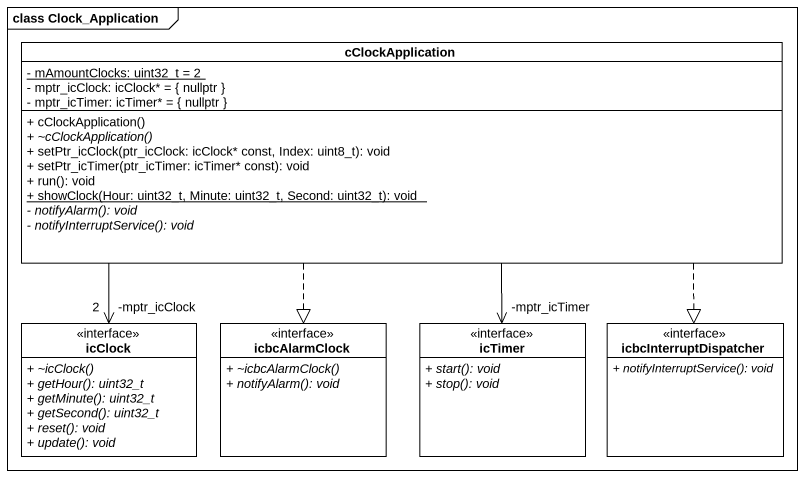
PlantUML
@startuml
mainframe class Clock_Application
hide circle
hide empty members
skinparam classAttributeIconSize 0
class cClockApplication {
  {static} - mAmountClocks: uint32_t = 2
  - mptr_icClock: icClock* = { nullptr }
  - mptr_icTimer: icTimer* = { nullptr }
  + cClockApplication()
  {abstract} + ~cClockApplication()
  + setPtr_icClock(ptr_icClock: icClock* const, Index: uint8_t): void
  + setPtr_icTimer(ptr_icTimer: icTimer* const): void
  + run(): void
  {static} + showClock(Hour: uint32_t, Minute: uint32_t, Second: uint32_t): void
  {abstract} - notifyAlarm(): void
  {abstract} - notifyInterruptService(): void
}
class icClock <<interface>> {
  {abstract} + ~icClock()
  {abstract} + getHour(): uint32_t
  {abstract} + getMinute(): uint32_t
  {abstract} + getSecond(): uint32_t
  {abstract} + reset(): void
  {abstract} + update(): void
}
class icbcAlarmClock <<interface>> {
  {abstract} + ~icbcAlarmClock()
  {abstract} + notifyAlarm(): void
}
class icTimer <<interface>> {
  {abstract} + start(): void
  {abstract} + stop(): void
}
class icbcInterruptDispatcher <<interface>> {
  {abstract} + notifyInterruptService(): void
}
cClockApplication --> "-mptr_icClock\n2" icClock
cClockApplication ..|> icbcAlarmClock
cClockApplication --> "-mptr_icTimer" icTimer
cClockApplication ..|> icbcInterruptDispatcher
@enduml
